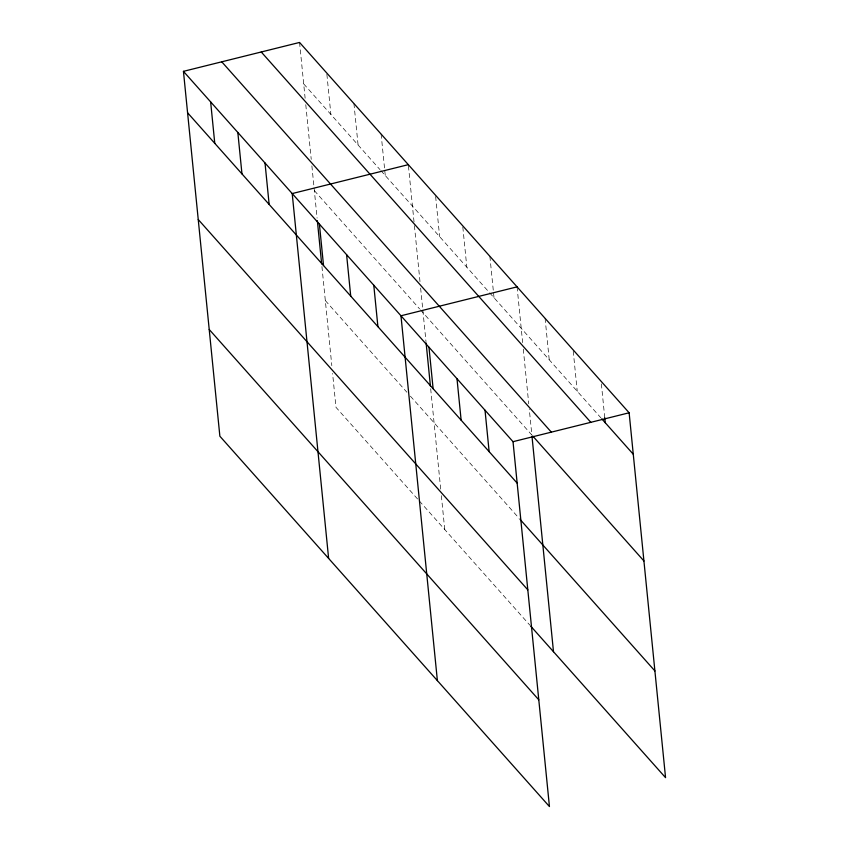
<?xml version="1.0" encoding="UTF-8"?>
<svg xmlns="http://www.w3.org/2000/svg" width="849" height="849" viewBox="0 0 849 849"><rect width="100%" height="100%" fill="white"/><g stroke="black" fill="none" stroke-linecap="round" stroke-linejoin="round"><path stroke-width="0.64" stroke-dasharray="4.25 3.18" d="M303.698 83.892L380.002 169.63M380.883 170.617L488.759 291.844M489.64 292.831L600.88 417.825M314.353 190.622L419.597 308.887M420.478 309.874L531.867 435.038L529.267 409.006M325.326 300.578L406.894 392.238M410.407 396.186L519.163 518.389M417.549 498.968L335.981 407.318L332.596 373.475M419.3 500.942L529.818 625.129M601.379 383.897L604.732 417.559M573.234 351.125L577.235 391.262M545.09 318.354L549.229 359.785M517.073 286.866L522.644 342.625M523.292 349.13L528.747 403.806M489.884 256.324L494.022 297.755M462.822 227.065L466.833 267.202M435.633 196.512L439.644 236.648M408.443 165.958L414.27 224.316M414.408 225.622L419.99 281.592M420.637 288.098L425.986 341.627M430.687 388.757L440.705 489.173M441.363 495.678L444.738 529.521M381.127 134.11L385.266 175.541M353.937 103.557L358.076 144.988M326.876 74.298L330.887 114.435M299.559 42.45L305.12 98.208M305.778 104.714L311.233 159.379M311.88 165.884L317.091 218.108M321.93 266.544L331.821 365.664"/><path stroke-width="1.27" d="M183.448 71.348L513.019 441.682L549.441 806.55L219.87 436.216L183.448 71.348L299.559 42.45L629.13 412.784L665.552 777.652L530.689 626.106M408.316 164.664L292.205 193.561L328.627 558.43M517.073 286.866L400.972 315.775L437.384 680.633M513.019 441.682L629.13 412.784M601.75 418.812L633.269 454.226M261.248 51.991L590.819 422.324M221.769 61.818L551.341 432.152M532.737 436.025L643.924 560.956M187.587 112.79L517.158 483.123M520.034 519.376L654.897 670.922M198.242 219.52L527.813 589.853M209.215 329.486L538.786 699.82M604.732 417.559L605.252 422.738M531.994 436.344L553.495 651.735M485.012 410.205L489.141 451.647M456.995 378.728L461.134 420.17M428.978 347.252L433.117 388.683M426.113 342.943L430.422 386.136M373.783 285.222L377.911 326.653M346.594 254.668L350.722 296.099M319.394 224.115L323.533 265.546M317.356 220.729L321.665 263.933M265.015 163.008L269.154 204.45M237.826 132.455L241.965 173.896M210.637 101.901L214.776 143.343"/></g></svg>
